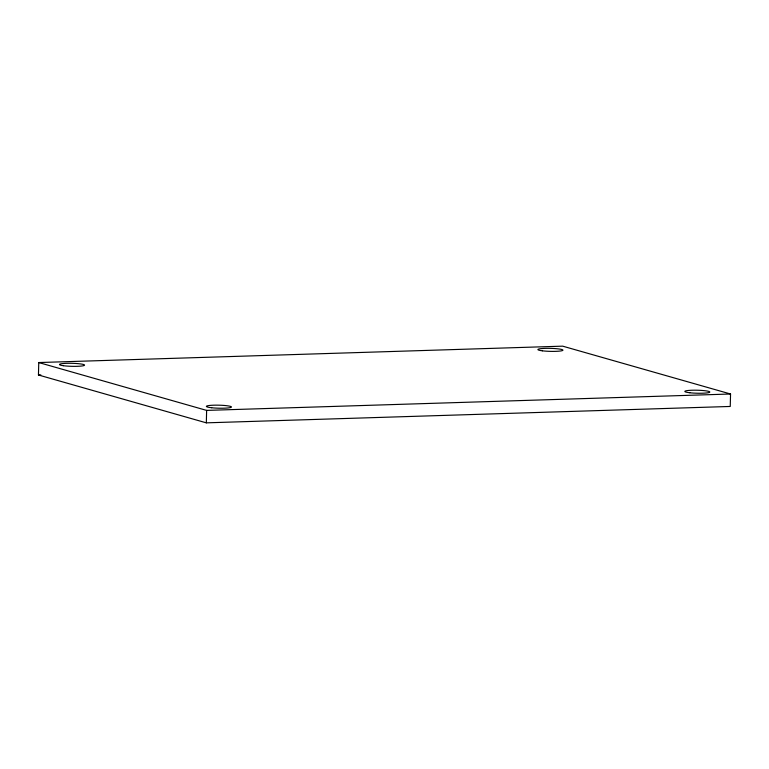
<?xml version="1.0" encoding="UTF-8"?>
<svg xmlns="http://www.w3.org/2000/svg" width="769" height="769" viewBox="0 0 769 769"><rect width="100%" height="100%" fill="white"/><g stroke="black" fill="none" stroke-linecap="round" stroke-linejoin="round"><path stroke-width="1.15" d="M38.45 374.993L38.758 362.545L562.668 346.156L730.55 394.007L730.242 406.455L206.332 422.844L38.45 374.993L40.844 374.916M206.332 422.844L206.63 410.396L38.758 362.545M206.63 410.396L730.55 394.007M63.327 365.698A12.544 1.509 1.4 0 0 84.196 365.477A12.544 1.509 1.4 0 0 68.556 363.285A12.544 1.509 1.4 0 0 63.327 365.698M211.677 407.753A12.544 1.509 1.4 0 0 231.411 407.137A12.544 1.509 1.4 0 0 213.676 405.196A12.544 1.509 1.4 0 0 211.677 407.753M542.366 350.818A12.544 1.509 1.4 0 0 562.745 350.414A12.544 1.509 1.4 0 0 546.048 348.338A12.544 1.509 1.4 0 0 542.366 350.818M689.822 392.757A12.544 1.509 1.4 0 0 709.739 392.2A12.544 1.509 1.4 0 0 692.283 390.229A12.544 1.509 1.4 0 0 689.822 392.757"/></g></svg>
